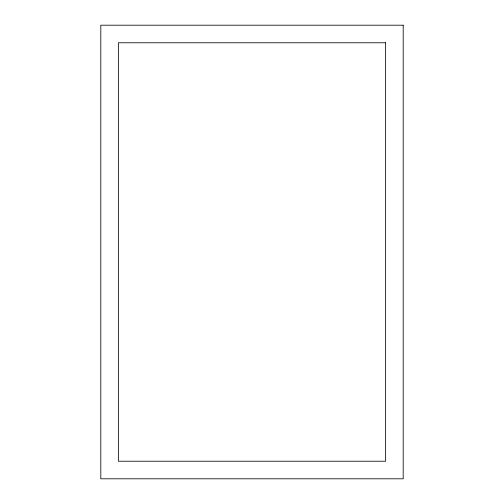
<?xml version="1.0" encoding="UTF-8"?>
<svg xmlns="http://www.w3.org/2000/svg" width="504" height="504" viewBox="0 0 504 504"><rect width="100%" height="100%" fill="white"/><g stroke="black" fill="none" stroke-linecap="round" stroke-linejoin="round"><path stroke-width="0.76" d="M403.2 25.2L100.8 25.2L100.8 478.8L403.2 478.8L403.2 25.2M385.623 42.777L118.377 42.777L118.377 461.223L385.623 461.223L385.623 42.777"/></g></svg>
